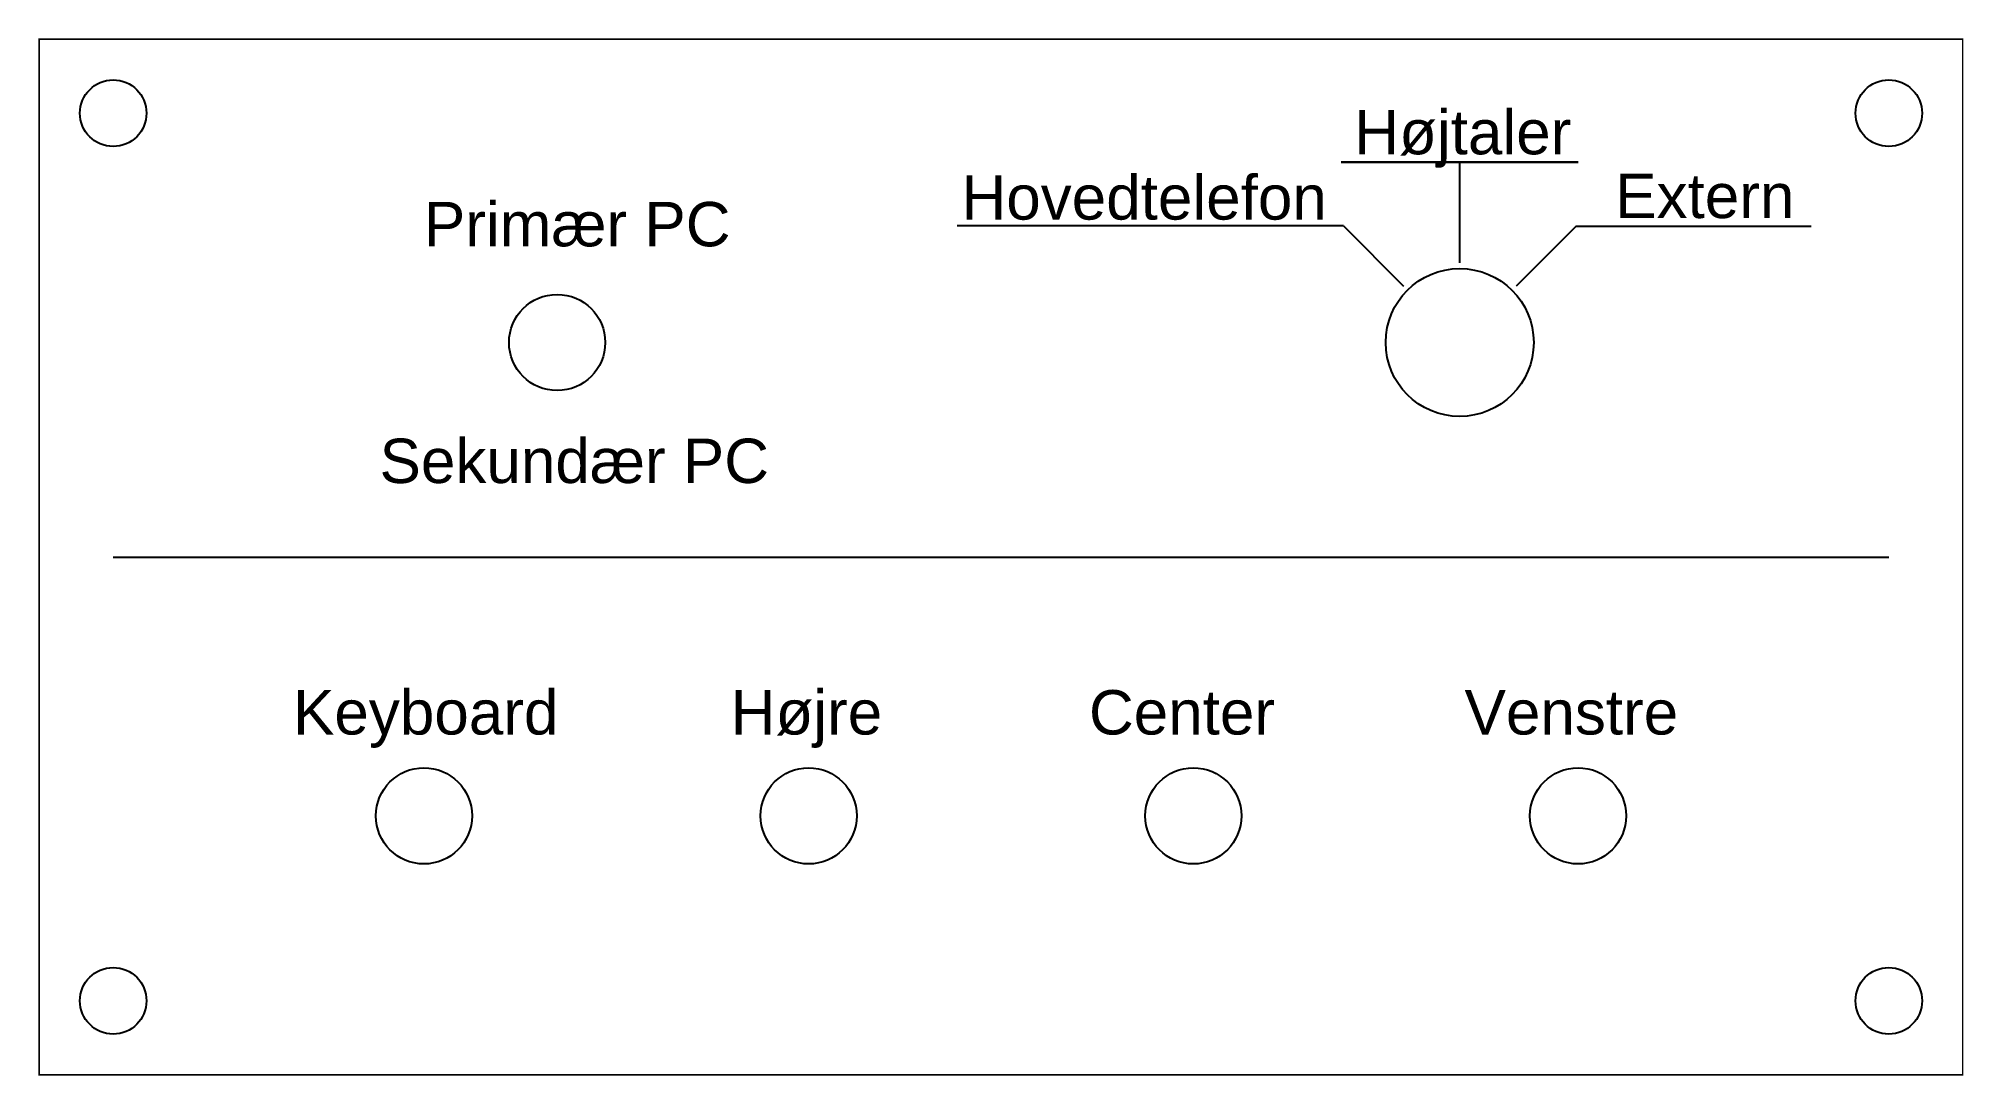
# Model space of a CAD drawing. Header units: millimetres. Extents: x 249 to 3501, y 249 to 2001.
import ezdxf

# ---------------------------------------------------------------- set-up
doc = ezdxf.new("R2010")
doc.units = ezdxf.units.MM
doc.styles.get("Standard").update_dxf_attribs({"font": 'arial.ttf'})

msp = doc.modelspace()

# ---------------------------------------------------------------- linework, layer by layer
at = {"color": 3, "lineweight": 30}
msp.add_line((2450, 1792.5), (2850, 1792.5), dxfattribs=at)
at = {"color": 3}
for p, q in [((2650, 1622.3), (2650, 1792.5)), ((2453.5, 1684.5), (1800.8, 1684.5)), ((2453.5, 1684.5), (2554.8, 1582.9)), ((2846.8, 1684.2), (2745.5, 1582.7)), ((2846.8, 1684.2), (3243.8, 1684.2)), ((375, 1125), (3375, 1125))]:
    msp.add_line(p, q, dxfattribs=at)
at = {"color": 1, "const_width": 2.5}
msp.add_lwpolyline([(250, 250), (250, 2000), (3500, 2000), (3500, 250)], close=True, dxfattribs=at)
at = {"color": 1}
for centre, radius in [((375, 1875), 56.2), ((3375, 1875), 56.2), ((2650, 1487.5), 125), ((1125, 1487.5), 81.2), ((900, 687.5), 81.2), ((1550, 687.5), 81.2), ((2200, 687.5), 81.2), ((2850, 687.5), 81.2), ((375, 375), 56.2), ((3375, 375), 56.2)]:
    msp.add_circle(centre, radius, dxfattribs=at)

# ---------------------------------------------------------------- texts
at = {"color": 3}
for s, p in [('Højtaler', (2471.9, 1805.5)), ('Hovedtelefon', (1808.2, 1695.2)), ('Extern', (2912.8, 1697.7)), ('Primær PC', (900, 1650)), ('Sekundær PC', (825, 1250)), ('       Keyboard          Højre            Center           Venstre', (475, 825))]:
    msp.add_text(s, height=75, dxfattribs=at).set_placement(p)

doc.saveas('drawing.dxf')
